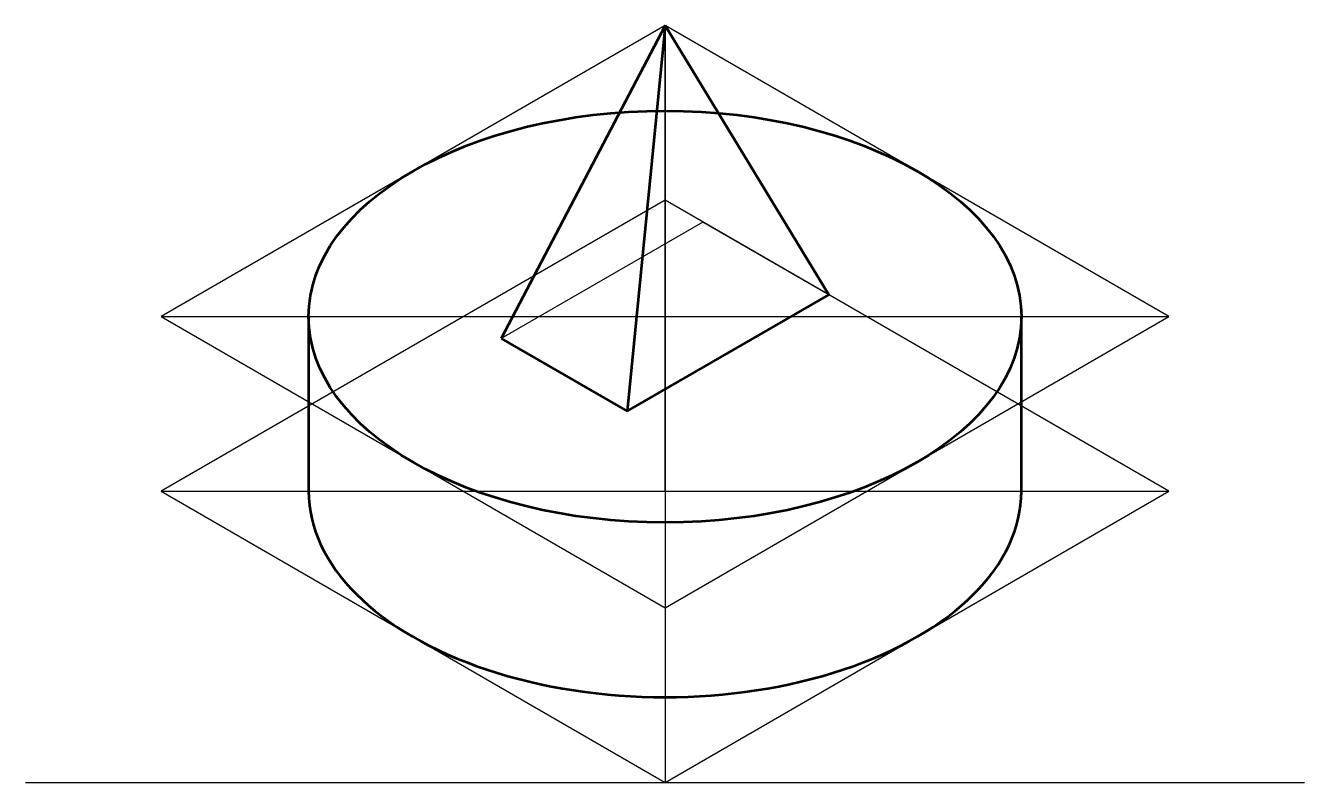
# Paper-space layout 'Layout6' of a CAD drawing. Header units: millimetres. Extents: x 96 to 275, y 6 to 112.
import ezdxf

# ---------------------------------------------------------------- set-up
doc = ezdxf.new("R2010")
doc.units = ezdxf.units.MM

psp = doc.layouts.new('Layout6')

# ---------------------------------------------------------------- linework, layer by layer
for p, q in [((185.6, 112.15), (115.19, 71.5)), ((256, 71.5), (185.6, 112.15)), ((185.6, 112.15), (185.6, 30.85)), ((185.6, 71.5), (185.6, 112.15)), ((185.6, 71.5), (185.6, 95.89)), ((185.6, 87.76), (115.19, 47.11)), ((256, 47.11), (185.6, 87.76)), ((185.6, 87.76), (185.6, 6.46)), ((190.88, 84.71), (162.71, 68.45)), ((208.48, 74.55), (190.88, 84.71)), ((115.19, 71.5), (185.6, 30.85)), ((115.19, 71.5), (256, 71.5)), ((185.6, 47.11), (185.6, 71.5)), ((185.6, 30.85), (256, 71.5)), ((115.19, 47.11), (185.6, 6.46)), ((115.19, 47.11), (256, 47.11)), ((185.6, 6.46), (256, 47.11)), ((96.26, 6.46), (274.93, 6.46))]:
    psp.add_line(p, q)
at = {"lineweight": 53}
for p, q in [((185.6, 112.15), (162.71, 68.45)), ((185.6, 112.15), (180.32, 58.29)), ((185.6, 112.15), (208.48, 74.55)), ((180.32, 58.29), (208.48, 74.55)), ((135.81, 71.5), (135.81, 47.11)), ((235.38, 71.5), (235.38, 47.11)), ((162.71, 68.45), (171.51, 63.37)), ((171.51, 63.37), (180.32, 58.29))]:
    psp.add_line(p, q, dxfattribs=at)
psp.add_ellipse((185.6, 71.5), major_axis=(-49.79, 0), ratio=0.57735, dxfattribs=at)
psp.add_ellipse((185.6, 47.11), major_axis=(-49.79, 0), ratio=0.57735, start_param=6.283185, end_param=9.424778, dxfattribs=at)

doc.saveas('drawing.dxf')
